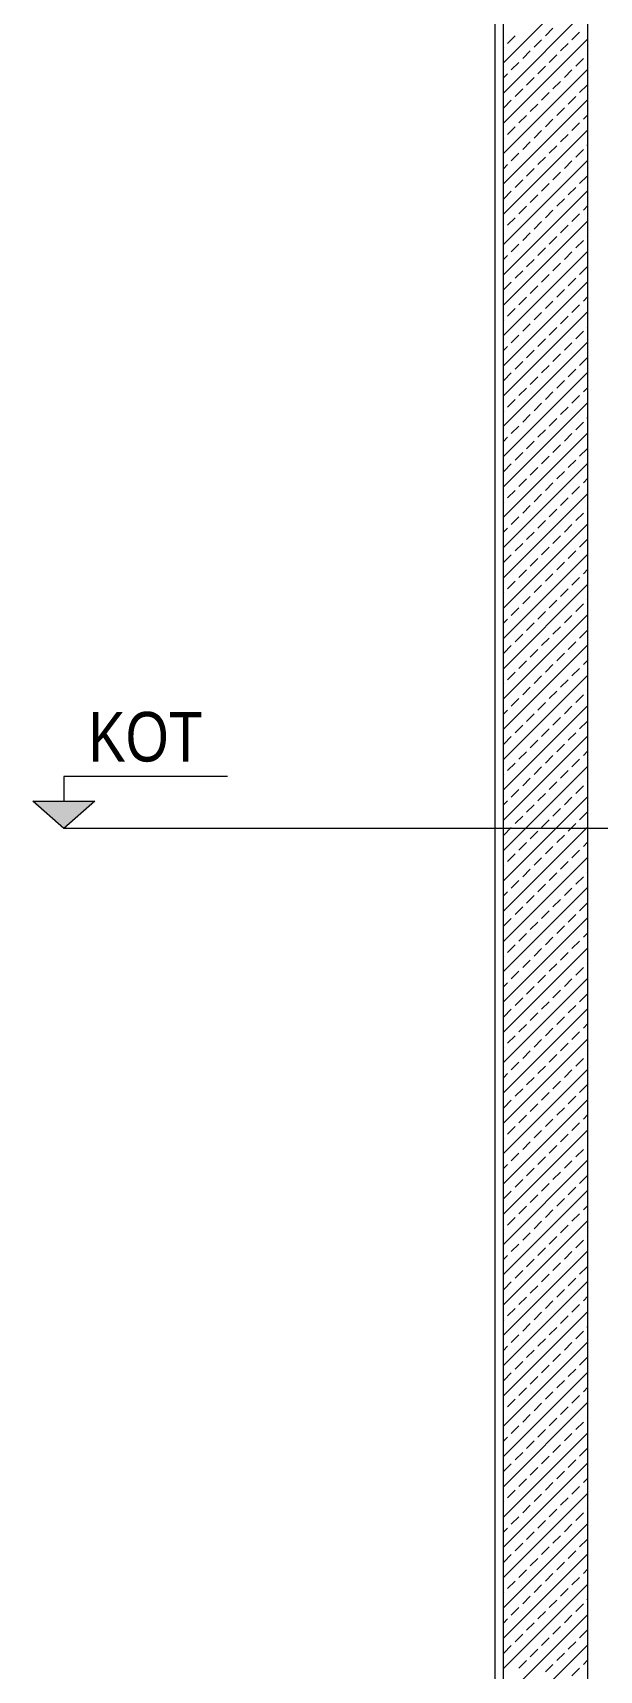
# Model space of a CAD drawing. Header units: millimetres. Extents: x 43168.9 to 43194.6, y -25545.1 to -25543.4.
# Drawn here: x 43183.5769 to 43183.644, y -25544.4064 to -25544.2122 of the extents above; entities that cross this region are included whole.
import ezdxf
from ezdxf.enums import TextEntityAlignment as Align

# ---------------------------------------------------------------- set-up
doc = ezdxf.new("R2010")
doc.units = ezdxf.units.MM
doc.header["$LTSCALE"] = 200
doc.linetypes.add('kesit_$0$HIDDEN2', pattern=[0.1875, 0.125, -0.0625])
for name, color, linetype in [('kesit_$0$izd-alt_sgh', 8, 'kesit_$0$HIDDEN2'), ('kolon-b.a_sgh', 6, 'Continuous'), ('siva_sgh', 145, 'Continuous'), ('tarama-betonarme_sgh', 223, 'Continuous')]:
    doc.layers.add(name, color=color, linetype=linetype)
doc.styles.add('kesit_$0$text2', font='arial.ttf')

msp = doc.modelspace()

# ---------------------------------------------------------------- hatches: boundary and pattern name
msp.add_hatch(color=256).paths.add_polyline_path([(43183.58427, -25544.30332), (43183.57692, -25544.30332), (43183.58059, -25544.30656)])

# ---------------------------------------------------------------- linework, layer by layer
at = {"color": 0, "linetype": 'ByBlock'}
for p, q in [((43183.6, -25544.30038), (43183.58059, -25544.30038)), ((43183.58059, -25544.30038), (43183.58059, -25544.30332))]:
    msp.add_line(p, q, dxfattribs=at)
for p, q in [((43183.57692, -25544.30332), (43183.58427, -25544.30332)), ((43183.58059, -25544.30656), (43183.57692, -25544.30332)), ((43183.58427, -25544.30332), (43183.58059, -25544.30656))]:
    msp.add_line(p, q)
at = {"layer": 'kesit_$0$izd-alt_sgh'}
msp.add_line((43185.17869, -25544.30656), (43183.58059, -25544.30656), dxfattribs=at)
at = {"layer": 'kolon-b.a_sgh'}
for p, q in [((43183.63269, -25544.42656), (43183.63269, -25543.72656)), ((43183.64269, -25544.80656), (43183.64269, -25543.73456))]:
    msp.add_line(p, q, dxfattribs=at)
at = {"layer": 'siva_sgh'}
msp.add_line((43183.63169, -25543.72536), (43183.63169, -25544.48256), dxfattribs=at)
at = {"layer": 'tarama-betonarme_sgh'}
for p, q in [((43183.63269, -25544.21577), (43183.64269, -25544.20577)), ((43183.63269, -25544.21936), (43183.64269, -25544.20936)), ((43183.63767, -25544.21259), (43183.63856, -25544.21169)), ((43183.64081, -25544.21304), (43183.64171, -25544.21214)), ((43183.63269, -25544.22295), (43183.64269, -25544.21295)), ((43183.63269, -25544.21397), (43183.63273, -25544.21393)), ((43183.63318, -25544.21349), (43183.63407, -25544.21259)), ((43183.63632, -25544.21393), (43183.63722, -25544.21304)), ((43183.63946, -25544.21438), (43183.64036, -25544.21349)), ((43183.63362, -25544.21663), (43183.63452, -25544.21573)), ((43183.63497, -25544.21528), (43183.63587, -25544.21438)), ((43183.63811, -25544.21573), (43183.63901, -25544.21483)), ((43183.64126, -25544.21618), (43183.64216, -25544.21528)), ((43183.6426, -25544.21483), (43183.64269, -25544.21475)), ((43183.63269, -25544.22654), (43183.64269, -25544.21654)), ((43183.63269, -25544.21756), (43183.63318, -25544.21708)), ((43183.63542, -25544.21842), (43183.63632, -25544.21753)), ((43183.63677, -25544.21708), (43183.63767, -25544.21618)), ((43183.63856, -25544.21887), (43183.63946, -25544.21798)), ((43183.63991, -25544.21753), (43183.64081, -25544.21663)), ((43183.63407, -25544.21977), (43183.63497, -25544.21887)), ((43183.63722, -25544.22022), (43183.63811, -25544.21932)), ((43183.64036, -25544.22067), (43183.64126, -25544.21977)), ((43183.64171, -25544.21932), (43183.6426, -25544.21842)), ((43183.63269, -25544.23013), (43183.64269, -25544.22013)), ((43183.63273, -25544.22112), (43183.63362, -25544.22022)), ((43183.63587, -25544.22157), (43183.63677, -25544.22067)), ((43183.63901, -25544.22202), (43183.63991, -25544.22112)), ((43183.63269, -25544.23373), (43183.64269, -25544.22373)), ((43183.63318, -25544.22426), (43183.63407, -25544.22336)), ((43183.63452, -25544.22291), (43183.63542, -25544.22202)), ((43183.63632, -25544.22471), (43183.63722, -25544.22381)), ((43183.63767, -25544.22336), (43183.63856, -25544.22247)), ((43183.64081, -25544.22381), (43183.64171, -25544.22291)), ((43183.64216, -25544.22247), (43183.64269, -25544.22193)), ((43183.63269, -25544.22475), (43183.63273, -25544.22471)), ((43183.63497, -25544.22606), (43183.63587, -25544.22516)), ((43183.63811, -25544.22651), (43183.63901, -25544.22561)), ((43183.63946, -25544.22516), (43183.64036, -25544.22426)), ((43183.6426, -25544.22561), (43183.64269, -25544.22552)), ((43183.63269, -25544.23732), (43183.64269, -25544.22732)), ((43183.63362, -25544.2274), (43183.63452, -25544.22651)), ((43183.63677, -25544.22785), (43183.63767, -25544.22696)), ((43183.63991, -25544.2283), (43183.64081, -25544.2274)), ((43183.64126, -25544.22696), (43183.64216, -25544.22606)), ((43183.63269, -25544.22834), (43183.63318, -25544.22785)), ((43183.63407, -25544.23055), (43183.63497, -25544.22965)), ((43183.63542, -25544.2292), (43183.63632, -25544.2283)), ((43183.63856, -25544.22965), (43183.63946, -25544.22875)), ((43183.64171, -25544.2301), (43183.6426, -25544.2292)), ((43183.63269, -25544.24091), (43183.64269, -25544.23091)), ((43183.63273, -25544.23189), (43183.63362, -25544.231)), ((43183.63587, -25544.23234), (43183.63677, -25544.23145)), ((43183.63722, -25544.231), (43183.63811, -25544.2301)), ((43183.64036, -25544.23145), (43183.64126, -25544.23055)), ((43183.63452, -25544.23369), (43183.63542, -25544.23279)), ((43183.63767, -25544.23414), (43183.63856, -25544.23324)), ((43183.63901, -25544.23279), (43183.63991, -25544.23189)), ((43183.64216, -25544.23324), (43183.64269, -25544.23271)), ((43183.63269, -25544.2445), (43183.64269, -25544.2345)), ((43183.63318, -25544.23504), (43183.63407, -25544.23414)), ((43183.63632, -25544.23549), (43183.63722, -25544.23459)), ((43183.63946, -25544.23594), (43183.64036, -25544.23504)), ((43183.64081, -25544.23459), (43183.64171, -25544.23369)), ((43183.63269, -25544.23552), (43183.63273, -25544.23549)), ((43183.63362, -25544.23818), (43183.63452, -25544.23728)), ((43183.63497, -25544.23683), (43183.63587, -25544.23594)), ((43183.63811, -25544.23728), (43183.63901, -25544.23639)), ((43183.64126, -25544.23773), (43183.64216, -25544.23683)), ((43183.6426, -25544.23639), (43183.64269, -25544.2363)), ((43183.63269, -25544.2481), (43183.64269, -25544.2381)), ((43183.63269, -25544.23911), (43183.63318, -25544.23863)), ((43183.63542, -25544.23998), (43183.63632, -25544.23908)), ((43183.63677, -25544.23863), (43183.63767, -25544.23773)), ((43183.63991, -25544.23908), (43183.64081, -25544.23818)), ((43183.63407, -25544.24132), (43183.63497, -25544.24043)), ((43183.63722, -25544.24177), (43183.63811, -25544.24088)), ((43183.63856, -25544.24043), (43183.63946, -25544.23953)), ((43183.64171, -25544.24088), (43183.6426, -25544.23998)), ((43183.63269, -25544.25169), (43183.64269, -25544.24169)), ((43183.63273, -25544.24267), (43183.63362, -25544.24177)), ((43183.63587, -25544.24312), (43183.63677, -25544.24222)), ((43183.63901, -25544.24357), (43183.63991, -25544.24267)), ((43183.64036, -25544.24222), (43183.64126, -25544.24132)), ((43183.63318, -25544.24581), (43183.63407, -25544.24492)), ((43183.63452, -25544.24447), (43183.63542, -25544.24357)), ((43183.63767, -25544.24492), (43183.63856, -25544.24402)), ((43183.64081, -25544.24537), (43183.64171, -25544.24447)), ((43183.64216, -25544.24402), (43183.64269, -25544.24348)), ((43183.63269, -25544.25528), (43183.64269, -25544.24528)), ((43183.63269, -25544.2463), (43183.63273, -25544.24626)), ((43183.63497, -25544.24761), (43183.63587, -25544.24671)), ((43183.63632, -25544.24626), (43183.63722, -25544.24537)), ((43183.63946, -25544.24671), (43183.64036, -25544.24581)), ((43183.6426, -25544.24716), (43183.64269, -25544.24708)), ((43183.63269, -25544.25887), (43183.64269, -25544.24887)), ((43183.63362, -25544.24896), (43183.63452, -25544.24806)), ((43183.63677, -25544.24941), (43183.63767, -25544.24851)), ((43183.63811, -25544.24806), (43183.63901, -25544.24716)), ((43183.63991, -25544.24986), (43183.64081, -25544.24896)), ((43183.64126, -25544.24851), (43183.64216, -25544.24761)), ((43183.63269, -25544.24989), (43183.63318, -25544.24941)), ((43183.63542, -25544.25075), (43183.63632, -25544.24986)), ((43183.63856, -25544.2512), (43183.63946, -25544.2503)), ((43183.64171, -25544.25165), (43183.6426, -25544.25075)), ((43183.63269, -25544.26246), (43183.64269, -25544.25246)), ((43183.63273, -25544.25345), (43183.63362, -25544.25255)), ((43183.63407, -25544.2521), (43183.63497, -25544.2512)), ((43183.63722, -25544.25255), (43183.63811, -25544.25165)), ((43183.64036, -25544.253), (43183.64126, -25544.2521)), ((43183.63452, -25544.25524), (43183.63542, -25544.25435)), ((43183.63587, -25544.2539), (43183.63677, -25544.253)), ((43183.63767, -25544.25569), (43183.63856, -25544.25479)), ((43183.63901, -25544.25435), (43183.63991, -25544.25345)), ((43183.64216, -25544.25479), (43183.64269, -25544.25426)), ((43183.63269, -25544.26606), (43183.64269, -25544.25606)), ((43183.63318, -25544.25659), (43183.63407, -25544.25569)), ((43183.63632, -25544.25704), (43183.63722, -25544.25614)), ((43183.63946, -25544.25749), (43183.64036, -25544.25659)), ((43183.64081, -25544.25614), (43183.64171, -25544.25524)), ((43183.63269, -25544.25708), (43183.63273, -25544.25704)), ((43183.63497, -25544.25839), (43183.63587, -25544.25749)), ((43183.63811, -25544.25884), (43183.63901, -25544.25794)), ((43183.64126, -25544.25928), (43183.64216, -25544.25839)), ((43183.6426, -25544.25794), (43183.64269, -25544.25785)), ((43183.63269, -25544.26965), (43183.64269, -25544.25965)), ((43183.63269, -25544.26067), (43183.63318, -25544.26018)), ((43183.63362, -25544.25973), (43183.63452, -25544.25884)), ((43183.63542, -25544.26153), (43183.63632, -25544.26063)), ((43183.63677, -25544.26018), (43183.63767, -25544.25928)), ((43183.63991, -25544.26063), (43183.64081, -25544.25973)), ((43183.63407, -25544.26288), (43183.63497, -25544.26198)), ((43183.63722, -25544.26333), (43183.63811, -25544.26243)), ((43183.63856, -25544.26198), (43183.63946, -25544.26108)), ((43183.64171, -25544.26243), (43183.6426, -25544.26153)), ((43183.63269, -25544.27324), (43183.64269, -25544.26324)), ((43183.63273, -25544.26422), (43183.63362, -25544.26333)), ((43183.63587, -25544.26467), (43183.63677, -25544.26377)), ((43183.63901, -25544.26512), (43183.63991, -25544.26422)), ((43183.64036, -25544.26377), (43183.64126, -25544.26288)), ((43183.63318, -25544.26737), (43183.63407, -25544.26647)), ((43183.63452, -25544.26602), (43183.63542, -25544.26512)), ((43183.63767, -25544.26647), (43183.63856, -25544.26557)), ((43183.64081, -25544.26692), (43183.64171, -25544.26602)), ((43183.64216, -25544.26557), (43183.64269, -25544.26504)), ((43183.63269, -25544.27683), (43183.64269, -25544.26683)), ((43183.63269, -25544.26785), (43183.63273, -25544.26782)), ((43183.63497, -25544.26916), (43183.63587, -25544.26827)), ((43183.63632, -25544.26782), (43183.63722, -25544.26692)), ((43183.63946, -25544.26827), (43183.64036, -25544.26737)), ((43183.63269, -25544.28042), (43183.64269, -25544.27042)), ((43183.63362, -25544.27051), (43183.63452, -25544.26961)), ((43183.63677, -25544.27096), (43183.63767, -25544.27006)), ((43183.63811, -25544.26961), (43183.63901, -25544.26871)), ((43183.64126, -25544.27006), (43183.64216, -25544.26916)), ((43183.6426, -25544.26871), (43183.64269, -25544.26863)), ((43183.63269, -25544.27144), (43183.63318, -25544.27096)), ((43183.63542, -25544.27231), (43183.63632, -25544.27141)), ((43183.63856, -25544.27276), (43183.63946, -25544.27186)), ((43183.63991, -25544.27141), (43183.64081, -25544.27051)), ((43183.64171, -25544.2732), (43183.6426, -25544.27231)), ((43183.63269, -25544.28402), (43183.64269, -25544.27402)), ((43183.63273, -25544.275), (43183.63362, -25544.2741)), ((43183.63407, -25544.27365), (43183.63497, -25544.27276)), ((43183.63722, -25544.2741), (43183.63811, -25544.2732)), ((43183.64036, -25544.27455), (43183.64126, -25544.27365)), ((43183.63452, -25544.2768), (43183.63542, -25544.2759)), ((43183.63587, -25544.27545), (43183.63677, -25544.27455)), ((43183.63901, -25544.2759), (43183.63991, -25544.275)), ((43183.64216, -25544.27635), (43183.64269, -25544.27581)), ((43183.63269, -25544.28761), (43183.64269, -25544.27761)), ((43183.63318, -25544.27814), (43183.63407, -25544.27725)), ((43183.63632, -25544.27859), (43183.63722, -25544.27769)), ((43183.63767, -25544.27725), (43183.63856, -25544.27635)), ((43183.63946, -25544.27904), (43183.64036, -25544.27814)), ((43183.64081, -25544.27769), (43183.64171, -25544.2768)), ((43183.63269, -25544.27863), (43183.63273, -25544.27859)), ((43183.63497, -25544.27994), (43183.63587, -25544.27904)), ((43183.63811, -25544.28039), (43183.63901, -25544.27949)), ((43183.64126, -25544.28084), (43183.64216, -25544.27994)), ((43183.6426, -25544.27949), (43183.64269, -25544.2794)), ((43183.63269, -25544.2912), (43183.64269, -25544.2812)), ((43183.63269, -25544.28222), (43183.63318, -25544.28174)), ((43183.63362, -25544.28129), (43183.63452, -25544.28039)), ((43183.63677, -25544.28174), (43183.63767, -25544.28084)), ((43183.63991, -25544.28218), (43183.64081, -25544.28129)), ((43183.63407, -25544.28443), (43183.63497, -25544.28353)), ((43183.63542, -25544.28308), (43183.63632, -25544.28218)), ((43183.63722, -25544.28488), (43183.63811, -25544.28398)), ((43183.63856, -25544.28353), (43183.63946, -25544.28263)), ((43183.64171, -25544.28398), (43183.6426, -25544.28308)), ((43183.63269, -25544.29479), (43183.64269, -25544.28479)), ((43183.63273, -25544.28578), (43183.63362, -25544.28488)), ((43183.63587, -25544.28623), (43183.63677, -25544.28533)), ((43183.63901, -25544.28667), (43183.63991, -25544.28578)), ((43183.64036, -25544.28533), (43183.64126, -25544.28443)), ((43183.63452, -25544.28757), (43183.63542, -25544.28667)), ((43183.63767, -25544.28802), (43183.63856, -25544.28712)), ((43183.64081, -25544.28847), (43183.64171, -25544.28757)), ((43183.64216, -25544.28712), (43183.64269, -25544.28659)), ((43183.63269, -25544.29838), (43183.64269, -25544.28838)), ((43183.63269, -25544.2894), (43183.63273, -25544.28937)), ((43183.63318, -25544.28892), (43183.63407, -25544.28802)), ((43183.63497, -25544.29072), (43183.63587, -25544.28982)), ((43183.63632, -25544.28937), (43183.63722, -25544.28847)), ((43183.63946, -25544.28982), (43183.64036, -25544.28892)), ((43183.63362, -25544.29206), (43183.63452, -25544.29116)), ((43183.63677, -25544.29251), (43183.63767, -25544.29161)), ((43183.63811, -25544.29116), (43183.63901, -25544.29027)), ((43183.64126, -25544.29161), (43183.64216, -25544.29072)), ((43183.6426, -25544.29027), (43183.64269, -25544.29018)), ((43183.63269, -25544.30198), (43183.64269, -25544.29198)), ((43183.63269, -25544.293), (43183.63318, -25544.29251)), ((43183.63542, -25544.29386), (43183.63632, -25544.29296)), ((43183.63856, -25544.29431), (43183.63946, -25544.29341)), ((43183.63991, -25544.29296), (43183.64081, -25544.29206)), ((43183.63269, -25544.30557), (43183.64269, -25544.29557)), ((43183.63273, -25544.29655), (43183.63362, -25544.29565)), ((43183.63407, -25544.29521), (43183.63497, -25544.29431)), ((43183.63722, -25544.29565), (43183.63811, -25544.29476)), ((43183.64036, -25544.2961), (43183.64126, -25544.29521)), ((43183.64171, -25544.29476), (43183.6426, -25544.29386)), ((43183.63452, -25544.29835), (43183.63542, -25544.29745)), ((43183.63587, -25544.297), (43183.63677, -25544.2961)), ((43183.63901, -25544.29745), (43183.63991, -25544.29655)), ((43183.64216, -25544.2979), (43183.64269, -25544.29736)), ((43183.63269, -25544.30916), (43183.64269, -25544.29916)), ((43183.63318, -25544.2997), (43183.63407, -25544.2988)), ((43183.63632, -25544.30014), (43183.63722, -25544.29925)), ((43183.63767, -25544.2988), (43183.63856, -25544.2979)), ((43183.64081, -25544.29925), (43183.64171, -25544.29835)), ((43183.63269, -25544.30018), (43183.63273, -25544.30014)), ((43183.63497, -25544.30149), (43183.63587, -25544.30059)), ((43183.63811, -25544.30194), (43183.63901, -25544.30104)), ((43183.63946, -25544.30059), (43183.64036, -25544.2997)), ((43183.64126, -25544.30239), (43183.64216, -25544.30149)), ((43183.6426, -25544.30104), (43183.64269, -25544.30096)), ((43183.63269, -25544.31275), (43183.64269, -25544.30275)), ((43183.63269, -25544.30377), (43183.63318, -25544.30329)), ((43183.63362, -25544.30284), (43183.63452, -25544.30194)), ((43183.63677, -25544.30329), (43183.63767, -25544.30239)), ((43183.63991, -25544.30374), (43183.64081, -25544.30284)), ((43183.63407, -25544.30598), (43183.63497, -25544.30508)), ((43183.63542, -25544.30464), (43183.63632, -25544.30374)), ((43183.63856, -25544.30508), (43183.63946, -25544.30419)), ((43183.64171, -25544.30553), (43183.6426, -25544.30464)), ((43183.63269, -25544.31635), (43183.64269, -25544.30635)), ((43183.63273, -25544.30733), (43183.63362, -25544.30643)), ((43183.63587, -25544.30778), (43183.63677, -25544.30688)), ((43183.63722, -25544.30643), (43183.63811, -25544.30553)), ((43183.64036, -25544.30688), (43183.64126, -25544.30598)), ((43183.63452, -25544.30913), (43183.63542, -25544.30823)), ((43183.63767, -25544.30957), (43183.63856, -25544.30868)), ((43183.63901, -25544.30823), (43183.63991, -25544.30733)), ((43183.64081, -25544.31002), (43183.64171, -25544.30913)), ((43183.64216, -25544.30868), (43183.64269, -25544.30814)), ((43183.63269, -25544.31994), (43183.64269, -25544.30994)), ((43183.63269, -25544.31096), (43183.63273, -25544.31092)), ((43183.63318, -25544.31047), (43183.63407, -25544.30957)), ((43183.63632, -25544.31092), (43183.63722, -25544.31002)), ((43183.63946, -25544.31137), (43183.64036, -25544.31047)), ((43183.63362, -25544.31362), (43183.63452, -25544.31272)), ((43183.63497, -25544.31227), (43183.63587, -25544.31137)), ((43183.63811, -25544.31272), (43183.63901, -25544.31182)), ((43183.64126, -25544.31317), (43183.64216, -25544.31227)), ((43183.6426, -25544.31182), (43183.64269, -25544.31173)), ((43183.63269, -25544.32353), (43183.64269, -25544.31353)), ((43183.63269, -25544.31455), (43183.63318, -25544.31406)), ((43183.63542, -25544.31541), (43183.63632, -25544.31451)), ((43183.63677, -25544.31406), (43183.63767, -25544.31317)), ((43183.63856, -25544.31586), (43183.63946, -25544.31496)), ((43183.63991, -25544.31451), (43183.64081, -25544.31362)), ((43183.63407, -25544.31676), (43183.63497, -25544.31586)), ((43183.63722, -25544.31721), (43183.63811, -25544.31631)), ((43183.64036, -25544.31766), (43183.64126, -25544.31676)), ((43183.64171, -25544.31631), (43183.6426, -25544.31541)), ((43183.63269, -25544.32712), (43183.64269, -25544.31712)), ((43183.63273, -25544.31811), (43183.63362, -25544.31721)), ((43183.63587, -25544.31855), (43183.63677, -25544.31766)), ((43183.63901, -25544.319), (43183.63991, -25544.31811)), ((43183.64216, -25544.31945), (43183.64269, -25544.31892)), ((43183.63269, -25544.33071), (43183.64269, -25544.32071)), ((43183.63318, -25544.32125), (43183.63407, -25544.32035)), ((43183.63452, -25544.3199), (43183.63542, -25544.319)), ((43183.63632, -25544.3217), (43183.63722, -25544.3208)), ((43183.63767, -25544.32035), (43183.63856, -25544.31945)), ((43183.64081, -25544.3208), (43183.64171, -25544.3199)), ((43183.63269, -25544.32173), (43183.63273, -25544.3217)), ((43183.63497, -25544.32304), (43183.63587, -25544.32215)), ((43183.63811, -25544.32349), (43183.63901, -25544.3226)), ((43183.63946, -25544.32215), (43183.64036, -25544.32125)), ((43183.6426, -25544.3226), (43183.64269, -25544.32251)), ((43183.63269, -25544.33431), (43183.64269, -25544.32431)), ((43183.63362, -25544.32439), (43183.63452, -25544.32349)), ((43183.63677, -25544.32484), (43183.63767, -25544.32394)), ((43183.63991, -25544.32529), (43183.64081, -25544.32439)), ((43183.64126, -25544.32394), (43183.64216, -25544.32304)), ((43183.63269, -25544.32533), (43183.63318, -25544.32484)), ((43183.63407, -25544.32753), (43183.63497, -25544.32664)), ((43183.63542, -25544.32619), (43183.63632, -25544.32529)), ((43183.63856, -25544.32664), (43183.63946, -25544.32574)), ((43183.64171, -25544.32709), (43183.6426, -25544.32619)), ((43183.63269, -25544.3379), (43183.64269, -25544.3279)), ((43183.63273, -25544.32888), (43183.63362, -25544.32798)), ((43183.63587, -25544.32933), (43183.63677, -25544.32843)), ((43183.63722, -25544.32798), (43183.63811, -25544.32709)), ((43183.64036, -25544.32843), (43183.64126, -25544.32753)), ((43183.63452, -25544.33068), (43183.63542, -25544.32978)), ((43183.63767, -25544.33113), (43183.63856, -25544.33023)), ((43183.63901, -25544.32978), (43183.63991, -25544.32888)), ((43183.64216, -25544.33023), (43183.64269, -25544.32969)), ((43183.63269, -25544.34149), (43183.64269, -25544.33149)), ((43183.63269, -25544.33251), (43183.63273, -25544.33247)), ((43183.63318, -25544.33202), (43183.63407, -25544.33113)), ((43183.63632, -25544.33247), (43183.63722, -25544.33158)), ((43183.63946, -25544.33292), (43183.64036, -25544.33202)), ((43183.64081, -25544.33158), (43183.64171, -25544.33068)), ((43183.63362, -25544.33517), (43183.63452, -25544.33427)), ((43183.63497, -25544.33382), (43183.63587, -25544.33292)), ((43183.63811, -25544.33427), (43183.63901, -25544.33337)), ((43183.64126, -25544.33472), (43183.64216, -25544.33382)), ((43183.6426, -25544.33337), (43183.64269, -25544.33329)), ((43183.63269, -25544.34508), (43183.64269, -25544.33508)), ((43183.63269, -25544.3361), (43183.63318, -25544.33562)), ((43183.63542, -25544.33696), (43183.63632, -25544.33607)), ((43183.63677, -25544.33562), (43183.63767, -25544.33472)), ((43183.63991, -25544.33607), (43183.64081, -25544.33517)), ((43183.63407, -25544.33831), (43183.63497, -25544.33741)), ((43183.63722, -25544.33876), (43183.63811, -25544.33786)), ((43183.63856, -25544.33741), (43183.63946, -25544.33651)), ((43183.64036, -25544.33921), (43183.64126, -25544.33831)), ((43183.64171, -25544.33786), (43183.6426, -25544.33696)), ((43183.63269, -25544.34867), (43183.64269, -25544.33867)), ((43183.63273, -25544.33966), (43183.63362, -25544.33876)), ((43183.63587, -25544.34011), (43183.63677, -25544.33921)), ((43183.63901, -25544.34056), (43183.63991, -25544.33966)), ((43183.63318, -25544.3428), (43183.63407, -25544.3419)), ((43183.63452, -25544.34145), (43183.63542, -25544.34056)), ((43183.63767, -25544.3419), (43183.63856, -25544.34101)), ((43183.64081, -25544.34235), (43183.64171, -25544.34145)), ((43183.64216, -25544.34101), (43183.64269, -25544.34047)), ((43183.63269, -25544.35227), (43183.64269, -25544.34227)), ((43183.63269, -25544.34329), (43183.63273, -25544.34325)), ((43183.63497, -25544.3446), (43183.63587, -25544.3437)), ((43183.63632, -25544.34325), (43183.63722, -25544.34235)), ((43183.63811, -25544.34505), (43183.63901, -25544.34415)), ((43183.63946, -25544.3437), (43183.64036, -25544.3428)), ((43183.6426, -25544.34415), (43183.64269, -25544.34406)), ((43183.63269, -25544.35586), (43183.64269, -25544.34586)), ((43183.63362, -25544.34594), (43183.63452, -25544.34505)), ((43183.63677, -25544.34639), (43183.63767, -25544.3455)), ((43183.63991, -25544.34684), (43183.64081, -25544.34594)), ((43183.64126, -25544.3455), (43183.64216, -25544.3446)), ((43183.63269, -25544.34688), (43183.63318, -25544.34639)), ((43183.63542, -25544.34774), (43183.63632, -25544.34684)), ((43183.63856, -25544.34819), (43183.63946, -25544.34729)), ((43183.64171, -25544.34864), (43183.6426, -25544.34774)), ((43183.63269, -25544.35945), (43183.64269, -25544.34945)), ((43183.63273, -25544.35043), (43183.63362, -25544.34954)), ((43183.63407, -25544.34909), (43183.63497, -25544.34819)), ((43183.63587, -25544.35088), (43183.63677, -25544.34999)), ((43183.63722, -25544.34954), (43183.63811, -25544.34864)), ((43183.64036, -25544.34999), (43183.64126, -25544.34909)), ((43183.63452, -25544.35223), (43183.63542, -25544.35133)), ((43183.63767, -25544.35268), (43183.63856, -25544.35178)), ((43183.63901, -25544.35133), (43183.63991, -25544.35043)), ((43183.64216, -25544.35178), (43183.64269, -25544.35125)), ((43183.63269, -25544.36304), (43183.64269, -25544.35304)), ((43183.63318, -25544.35358), (43183.63407, -25544.35268)), ((43183.63632, -25544.35403), (43183.63722, -25544.35313)), ((43183.63946, -25544.35448), (43183.64036, -25544.35358)), ((43183.64081, -25544.35313), (43183.64171, -25544.35223)), ((43183.63269, -25544.35406), (43183.63273, -25544.35403)), ((43183.63362, -25544.35672), (43183.63452, -25544.35582)), ((43183.63497, -25544.35537), (43183.63587, -25544.35448)), ((43183.63811, -25544.35582), (43183.63901, -25544.35492)), ((43183.64126, -25544.35627), (43183.64216, -25544.35537)), ((43183.6426, -25544.35492), (43183.64269, -25544.35484)), ((43183.63269, -25544.36663), (43183.64269, -25544.35663)), ((43183.63269, -25544.35765), (43183.63318, -25544.35717)), ((43183.63542, -25544.35852), (43183.63632, -25544.35762)), ((43183.63677, -25544.35717), (43183.63767, -25544.35627)), ((43183.63991, -25544.35762), (43183.64081, -25544.35672)), ((43183.63407, -25544.35986), (43183.63497, -25544.35897)), ((43183.63722, -25544.36031), (43183.63811, -25544.35941)), ((43183.63856, -25544.35897), (43183.63946, -25544.35807)), ((43183.64171, -25544.35941), (43183.6426, -25544.35852)), ((43183.63269, -25544.37023), (43183.64269, -25544.36023)), ((43183.63273, -25544.36121), (43183.63362, -25544.36031)), ((43183.63587, -25544.36166), (43183.63677, -25544.36076)), ((43183.63901, -25544.36211), (43183.63991, -25544.36121)), ((43183.64036, -25544.36076), (43183.64126, -25544.35986)), ((43183.63318, -25544.36435), (43183.63407, -25544.36346)), ((43183.63452, -25544.36301), (43183.63542, -25544.36211)), ((43183.63767, -25544.36346), (43183.63856, -25544.36256)), ((43183.64081, -25544.3639), (43183.64171, -25544.36301)), ((43183.64216, -25544.36256), (43183.64269, -25544.36202)), ((43183.63269, -25544.37382), (43183.64269, -25544.36382)), ((43183.63269, -25544.36484), (43183.63273, -25544.3648)), ((43183.63497, -25544.36615), (43183.63587, -25544.36525)), ((43183.63632, -25544.3648), (43183.63722, -25544.3639)), ((43183.63946, -25544.36525), (43183.64036, -25544.36435)), ((43183.63269, -25544.37741), (43183.64269, -25544.36741)), ((43183.63362, -25544.3675), (43183.63452, -25544.3666)), ((43183.63677, -25544.36795), (43183.63767, -25544.36705)), ((43183.63811, -25544.3666), (43183.63901, -25544.3657)), ((43183.63991, -25544.36839), (43183.64081, -25544.3675)), ((43183.64126, -25544.36705), (43183.64216, -25544.36615)), ((43183.6426, -25544.3657), (43183.64269, -25544.36561)), ((43183.63269, -25544.36843), (43183.63318, -25544.36795)), ((43183.63542, -25544.36929), (43183.63632, -25544.36839)), ((43183.63856, -25544.36974), (43183.63946, -25544.36884)), ((43183.64171, -25544.37019), (43183.6426, -25544.36929)), ((43183.63269, -25544.381), (43183.64269, -25544.371)), ((43183.63273, -25544.37199), (43183.63362, -25544.37109)), ((43183.63407, -25544.37064), (43183.63497, -25544.36974)), ((43183.63722, -25544.37109), (43183.63811, -25544.37019)), ((43183.64036, -25544.37154), (43183.64126, -25544.37064)), ((43183.63452, -25544.37378), (43183.63542, -25544.37289)), ((43183.63587, -25544.37244), (43183.63677, -25544.37154)), ((43183.63901, -25544.37289), (43183.63991, -25544.37199)), ((43183.64216, -25544.37333), (43183.64269, -25544.3728)), ((43183.63269, -25544.38459), (43183.64269, -25544.37459)), ((43183.63318, -25544.37513), (43183.63407, -25544.37423)), ((43183.63632, -25544.37558), (43183.63722, -25544.37468)), ((43183.63767, -25544.37423), (43183.63856, -25544.37333)), ((43183.63946, -25544.37603), (43183.64036, -25544.37513)), ((43183.64081, -25544.37468), (43183.64171, -25544.37378)), ((43183.63269, -25544.37561), (43183.63273, -25544.37558)), ((43183.63497, -25544.37693), (43183.63587, -25544.37603)), ((43183.63811, -25544.37738), (43183.63901, -25544.37648)), ((43183.64126, -25544.37782), (43183.64216, -25544.37693)), ((43183.6426, -25544.37648), (43183.64269, -25544.37639)), ((43183.63269, -25544.38819), (43183.64269, -25544.37819)), ((43183.63269, -25544.37921), (43183.63318, -25544.37872)), ((43183.63362, -25544.37827), (43183.63452, -25544.37738)), ((43183.63677, -25544.37872), (43183.63767, -25544.37782)), ((43183.63991, -25544.37917), (43183.64081, -25544.37827)), ((43183.63407, -25544.38142), (43183.63497, -25544.38052)), ((43183.63542, -25544.38007), (43183.63632, -25544.37917)), ((43183.63722, -25544.38187), (43183.63811, -25544.38097)), ((43183.63856, -25544.38052), (43183.63946, -25544.37962)), ((43183.64171, -25544.38097), (43183.6426, -25544.38007)), ((43183.63269, -25544.39178), (43183.64269, -25544.38178)), ((43183.63273, -25544.38276), (43183.63362, -25544.38187)), ((43183.63587, -25544.38321), (43183.63677, -25544.38231)), ((43183.63901, -25544.38366), (43183.63991, -25544.38276)), ((43183.64036, -25544.38231), (43183.64126, -25544.38142)), ((43183.63452, -25544.38456), (43183.63542, -25544.38366)), ((43183.63767, -25544.38501), (43183.63856, -25544.38411)), ((43183.64081, -25544.38546), (43183.64171, -25544.38456)), ((43183.64216, -25544.38411), (43183.64269, -25544.38358)), ((43183.63269, -25544.39537), (43183.64269, -25544.38537)), ((43183.63269, -25544.38639), (43183.63273, -25544.38636)), ((43183.63318, -25544.38591), (43183.63407, -25544.38501)), ((43183.63497, -25544.3877), (43183.63587, -25544.3868)), ((43183.63632, -25544.38636), (43183.63722, -25544.38546)), ((43183.63946, -25544.3868), (43183.64036, -25544.38591)), ((43183.63362, -25544.38905), (43183.63452, -25544.38815)), ((43183.63677, -25544.3895), (43183.63767, -25544.3886)), ((43183.63811, -25544.38815), (43183.63901, -25544.38725)), ((43183.64126, -25544.3886), (43183.64216, -25544.3877)), ((43183.6426, -25544.38725), (43183.64269, -25544.38717)), ((43183.63269, -25544.39896), (43183.64269, -25544.38896)), ((43183.63269, -25544.38998), (43183.63318, -25544.3895)), ((43183.63542, -25544.39085), (43183.63632, -25544.38995)), ((43183.63856, -25544.39129), (43183.63946, -25544.3904)), ((43183.63991, -25544.38995), (43183.64081, -25544.38905)), ((43183.63269, -25544.40256), (43183.64269, -25544.39256)), ((43183.63273, -25544.39354), (43183.63362, -25544.39264)), ((43183.63407, -25544.39219), (43183.63497, -25544.39129)), ((43183.63722, -25544.39264), (43183.63811, -25544.39174)), ((43183.64036, -25544.39309), (43183.64126, -25544.39219)), ((43183.64171, -25544.39174), (43183.6426, -25544.39085)), ((43183.63452, -25544.39534), (43183.63542, -25544.39444)), ((43183.63587, -25544.39399), (43183.63677, -25544.39309)), ((43183.63901, -25544.39444), (43183.63991, -25544.39354)), ((43183.64216, -25544.39489), (43183.64269, -25544.39435)), ((43183.63269, -25544.40615), (43183.64269, -25544.39615)), ((43183.63318, -25544.39668), (43183.63407, -25544.39578)), ((43183.63632, -25544.39713), (43183.63722, -25544.39623)), ((43183.63767, -25544.39578), (43183.63856, -25544.39489)), ((43183.64081, -25544.39623), (43183.64171, -25544.39534)), ((43183.63269, -25544.39717), (43183.63273, -25544.39713)), ((43183.63497, -25544.39848), (43183.63587, -25544.39758)), ((43183.63811, -25544.39893), (43183.63901, -25544.39803)), ((43183.63946, -25544.39758), (43183.64036, -25544.39668)), ((43183.64126, -25544.39938), (43183.64216, -25544.39848)), ((43183.6426, -25544.39803), (43183.64269, -25544.39794)), ((43183.63269, -25544.40974), (43183.64269, -25544.39974)), ((43183.63269, -25544.40076), (43183.63318, -25544.40027)), ((43183.63362, -25544.39983), (43183.63452, -25544.39893)), ((43183.63677, -25544.40027), (43183.63767, -25544.39938)), ((43183.63991, -25544.40072), (43183.64081, -25544.39983)), ((43183.63407, -25544.40297), (43183.63497, -25544.40207)), ((43183.63542, -25544.40162), (43183.63632, -25544.40072)), ((43183.63856, -25544.40207), (43183.63946, -25544.40117)), ((43183.64171, -25544.40252), (43183.6426, -25544.40162)), ((43183.63269, -25544.41333), (43183.64269, -25544.40333)), ((43183.63273, -25544.40432), (43183.63362, -25544.40342)), ((43183.63587, -25544.40476), (43183.63677, -25544.40387)), ((43183.63722, -25544.40342), (43183.63811, -25544.40252)), ((43183.63901, -25544.40521), (43183.63991, -25544.40432)), ((43183.64036, -25544.40387), (43183.64126, -25544.40297)), ((43183.63452, -25544.40611), (43183.63542, -25544.40521)), ((43183.63767, -25544.40656), (43183.63856, -25544.40566)), ((43183.64081, -25544.40701), (43183.64171, -25544.40611)), ((43183.64216, -25544.40566), (43183.64269, -25544.40513))]:
    msp.add_line(p, q, dxfattribs=at)

# ---------------------------------------------------------------- texts
at = {"color": 0, "linetype": 'ByBlock', "style": 'kesit_$0$text2', "text_generation_flag": 6, "width": 0.8}
msp.add_attdef('KOT', text='+0.00', height=0.00588, rotation=180, dxfattribs=at).set_placement((43183.59704, -25544.30038), align=Align.BOTTOM_RIGHT)

doc.saveas('drawing.dxf')
